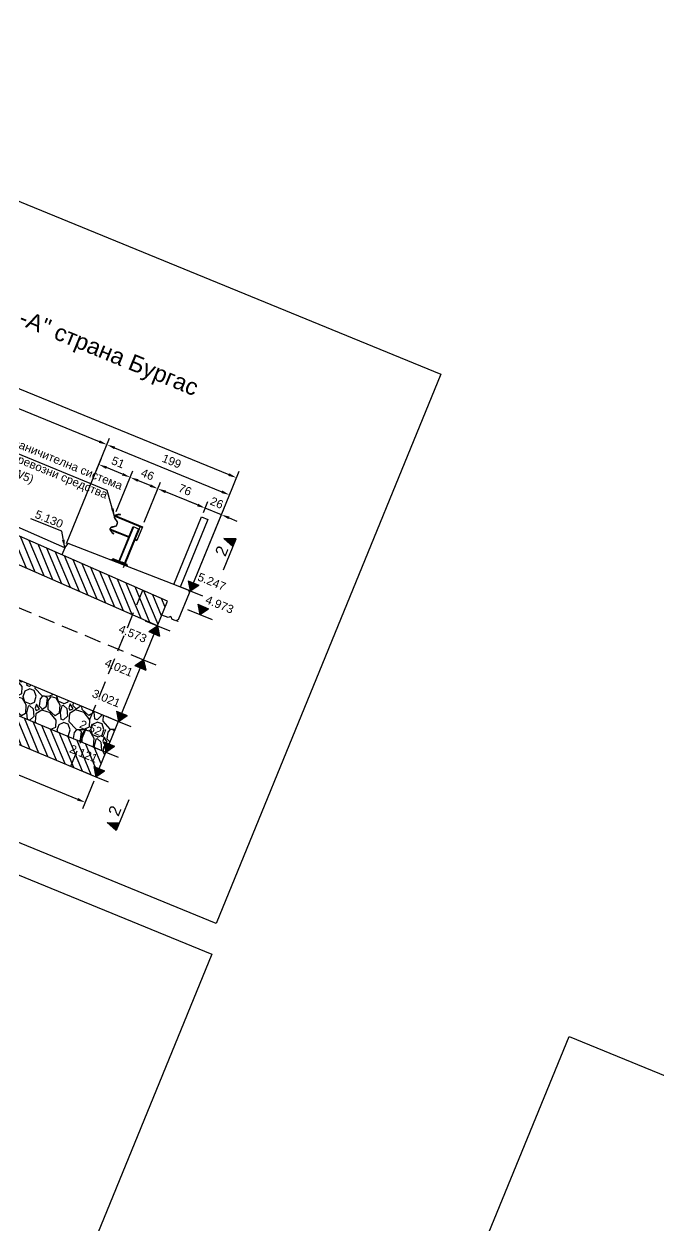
# Model space of a CAD drawing. Header units: centimetres. Extents: x 8495135 to 959133560, y 4530079 to 463453963.
# Drawn here: x 959126403 to 959127359, y 463415492 to 463417301 of the extents above; entities that cross this region are included whole.
import ezdxf
from ezdxf.enums import TextEntityAlignment as Align

# ---------------------------------------------------------------- set-up
doc = ezdxf.new("R2010")
doc.units = ezdxf.units.CM
doc.header["$LTSCALE"] = 0.1
doc.linetypes.add('CONTINU', pattern=[0])
doc.linetypes.add('DASHED', pattern=[0.75, 0.5, -0.25])
for name, color, linetype in [('br_dimension', 1, 'Continuous'), ('br_hatch', 9, 'Continuous'), ('br_hatch_tumen', 8, 'Continuous'), ('br_view_yellow', 2, 'Continuous'), ('Kustendilska voda', 12, 'Continuous')]:
    doc.layers.add(name, color=color, linetype=linetype)
doc.layers.add('br_text', color=2, linetype='Continuous', lineweight=35)
doc.styles.add('1-10 cm', font='arial.ttf', dxfattribs={"height": 2.5})
doc.styles.add('1-50 cm', font='arial.ttf', dxfattribs={"height": 12.5})
doc.styles.add('MM 1 to 150', font='arial.ttf', dxfattribs={"height": 37.5})
doc.styles.add('MM 1 to 25', font='arial.ttf', dxfattribs={"height": 6.25})
doc.styles.add('MM_ARIAL', font='arial.ttf')
doc.dimstyles.new('MM DIM 1 to 50', dxfattribs={"dimscale": 5, "dimtxt": 2.5, "dimasz": 2.5, "dimexe": 2.1, "dimexo": 1.5, "dimgap": 1.5, "dimtad": 1, "dimdec": 0, "dimdsep": 46, "dimtxsty": 'MM_ARIAL', "dimcen": 3, "dimclrd": 1, "dimclre": 1, "dimclrt": 7, "dimaunit": 2, "dimadec": 1, "dimazin": 0, "dimtp": 100, "dimtm": 3, "dimtfac": 1, "dimtdec": 0, "dimtix": 1, "dimtmove": 2, "dimatfit": 3, "dimfxl": 0, "dimtolj": 1, "dimtzin": 0, "dimarcsym": 0})

# ---------------------------------------------------------------- blocks, each defined once
blk = doc.blocks.new('*U1057')
at = {"ltscale": 0.5}
blk.add_hatch(color=256, dxfattribs=at).paths.add_polyline_path([(-26.2, 39), (0, 0), (26.2, 39)])
for p, q in [((-60, 0), (0, 0)), ((-26.2, 39), (26.2, 39)), ((-26.2, 39), (0, 0)), ((0, 0), (26.2, 39)), ((0, 0), (60, 0))]:
    blk.add_line(p, q, dxfattribs=at)
at = {"color": 7, "ltscale": 0.5, "style": '1-10 cm'}
blk.add_attdef('1', text='', height=37.5, dxfattribs=at).set_placement((74.5, 56.7), align=Align.CENTER)
blk = doc.blocks.new('*U226')
at = {"ltscale": 0.5}
blk.add_hatch(color=256, dxfattribs=at).paths.add_polyline_path([(-26.2, 39), (0, 0), (26.2, 39)])
for p, q in [((-60, 0), (0, 0)), ((-26.2, 39), (26.2, 39)), ((-26.2, 39), (0, 0)), ((0, 0), (26.2, 39)), ((0, 0), (60, 0))]:
    blk.add_line(p, q, dxfattribs=at)
at = {"color": 7, "ltscale": 0.5, "style": '1-10 cm'}
blk.add_attdef('1', text='', height=37.5, dxfattribs=at).set_placement((-90.4, 56.7), align=Align.CENTER)
blk = doc.blocks.new('*D1056')
at = {"layer": 'br_dimension', "color": 1, "lineweight": -2, "transparency": 16777216}
for p, q in [((959126064.1, 463416346.3), (959126046.1, 463416302.1)), ((959126061.6, 463416307.1), (959126483.6, 463416134.4)), ((959126508.1, 463416161.4), (959126491.1, 463416119.9))]:
    blk.add_line(p, q, dxfattribs=at)
at = {"layer": 'br_dimension', "color": 1, "transparency": 16777216}
for points in [[(959126062.4, 463416309), (959126060.8, 463416305.2), (959126050, 463416311.9)], [(959126484.3, 463416136.3), (959126482.8, 463416132.4), (959126495.1, 463416129.6)]]:
    blk.add_solid(points, dxfattribs=at)
at = {"layer": 'br_dimension', "color": 7, "transparency": 16777216, "insert": (959126277.8, 463416233.6), "char_height": 12.5, "attachment_point": 5, "rotation": 337.7335, "style": 'MM_ARIAL'}
blk.add_mtext('\\A1;481', dxfattribs=at)
blk = doc.blocks.new('ograda')
at = {"layer": 'br_dimension', "ltscale": 1.5}
for p, q in [((5.4, 0.5), (50, 0.5)), ((5.8, 1.5), (50, 1.5)), ((50, 1.5), (50, -20.9)), ((37, -3.4), (47, -3.4)), ((37, -59.4), (37, -3.4)), ((38, -59.4), (38, -3.4)), ((46, -3.4), (46, -59.4)), ((47, -3.4), (47, -59.4)), ((6.1, -19.9), (37, -19.9)), ((7, -20.9), (37, -20.9)), ((47, -19.9), (50, -19.9)), ((47, -20.9), (50, -20.9)), ((47.3, -59.4), (42, -59.4))]:
    blk.add_line(p, q, dxfattribs=at)
blk.add_lwpolyline([(7.3, -17.3), (12.5, -13.1, 0.239136), (13.6, -10.8), (13.5, -9.3), (13.4, -7.8, 0.239136), (12.2, -5.6), (6.5, -1.9, -0.524522), (6.3, 2), (10.3, 5.1), (12.7, 5.6), (12.7, 6), (10.1, 5.5), (6.1, 2.4, 0.524522), (6.3, -2.2), (11.9, -5.9, -0.23913), (13, -7.8), (13.1, -9.3), (13.2, -10.8, -0.23913), (12.3, -12.8), (7.1, -17, 0.524522), (7.3, -21.6), (11.7, -24.3), (14.3, -24.6), (14.3, -24.1), (11.8, -23.9), (7.5, -21.3, -0.524522)], format="xyb", close=True, dxfattribs=at)
for points in [[(49.8, -60.4), (51.8, -62.4), (25, -62.4), (27, -60.4)], [(27, -59.4), (49.8, -59.4), (49.8, -60.4), (27, -60.4)]]:
    blk.add_lwpolyline(points, close=True, dxfattribs=at)
blk = doc.blocks.new('*D1062')
at = {"layer": 'br_dimension', "color": 1, "lineweight": -2, "transparency": 16777216}
for p, q in [((959125911.6, 463416784.6), (959125963.1, 463416910.4)), ((959125970.7, 463416895.9), (959126516.1, 463416672.6)), ((959126466.8, 463416519.1), (959126531.7, 463416677.6))]:
    blk.add_line(p, q, dxfattribs=at)
at = {"layer": 'br_dimension', "color": 1, "transparency": 16777216}
for points in [[(959125971.5, 463416897.9), (959125969.9, 463416894), (959125959.1, 463416900.7)], [(959126516.9, 463416674.5), (959126515.3, 463416670.7), (959126527.7, 463416667.9)]]:
    blk.add_solid(points, dxfattribs=at)
at = {"layer": 'br_dimension', "color": 7, "transparency": 16777216, "insert": (959126248.7, 463416797.1), "char_height": 12.5, "attachment_point": 5, "rotation": 337.7335, "style": 'MM_ARIAL'}
blk.add_mtext('\\A1;614', dxfattribs=at)
blk = doc.blocks.new('*D1063')
at = {"layer": 'br_dimension', "color": 1, "lineweight": -2, "transparency": 16777216}
for p, q in [((959126466.8, 463416519.1), (959126531.7, 463416677.6)), ((959126539.3, 463416663.1), (959126700.6, 463416597)), ((959126655.9, 463416454.8), (959126716.2, 463416602))]:
    blk.add_line(p, q, dxfattribs=at)
at = {"layer": 'br_dimension', "color": 1, "transparency": 16777216}
for points in [[(959126540.1, 463416665), (959126538.5, 463416661.2), (959126527.7, 463416667.9)], [(959126701.4, 463416599), (959126699.9, 463416595.1), (959126712.2, 463416592.3)]]:
    blk.add_solid(points, dxfattribs=at)
at = {"layer": 'br_dimension', "color": 7, "transparency": 16777216, "insert": (959126625.2, 463416642.9), "char_height": 12.5, "attachment_point": 5, "rotation": 337.7335, "style": 'MM_ARIAL'}
blk.add_mtext('\\A1;199', dxfattribs=at)
blk = doc.blocks.new('*D1064')
at = {"layer": 'br_dimension', "color": 1, "lineweight": -2, "transparency": 16777216}
for p, q in [((959126664.1, 463416577.2), (959126652.6, 463416581.9)), ((959126673.1, 463416566), (959126679.7, 463416582.2)), ((959126655.9, 463416454.8), (959126704, 463416572.2)), ((959126700, 463416562.5), (959126675.7, 463416572.4)), ((959126711.6, 463416557.7), (959126723.1, 463416553))]:
    blk.add_line(p, q, dxfattribs=at)
at = {"layer": 'br_dimension', "color": 1, "transparency": 16777216}
for points in [[(959126664.9, 463416579.1), (959126663.3, 463416575.2), (959126675.7, 463416572.4)], [(959126712.4, 463416559.7), (959126710.8, 463416555.8), (959126700, 463416562.5)]]:
    blk.add_solid(points, dxfattribs=at)
at = {"layer": 'br_dimension', "color": 7, "transparency": 16777216, "insert": (959126693.1, 463416580.3), "char_height": 12.5, "attachment_point": 5, "rotation": 337.7335, "style": 'MM_ARIAL'}
blk.add_mtext('\\A1;26', dxfattribs=at)
blk = doc.blocks.new('*D1065')
at = {"layer": 'br_dimension', "color": 1, "lineweight": -2, "transparency": 16777216}
for p, q in [((959126583.8, 463416551.3), (959126608.4, 463416611.3)), ((959126664.1, 463416577.2), (959126616, 463416596.9)), ((959126673.1, 463416566), (959126679.7, 463416582.2))]:
    blk.add_line(p, q, dxfattribs=at)
at = {"layer": 'br_dimension', "color": 1, "transparency": 16777216}
for points in [[(959126616.8, 463416598.8), (959126615.2, 463416594.9), (959126604.4, 463416601.6)], [(959126664.9, 463416579.1), (959126663.3, 463416575.2), (959126675.7, 463416572.4)]]:
    blk.add_solid(points, dxfattribs=at)
at = {"layer": 'br_dimension', "color": 7, "transparency": 16777216, "insert": (959126645.3, 463416599.9), "char_height": 12.5, "attachment_point": 5, "rotation": 337.7335, "style": 'MM_ARIAL'}
blk.add_mtext('\\A1;76', dxfattribs=at)
blk = doc.blocks.new('*D1066')
at = {"layer": 'br_dimension', "color": 1, "lineweight": -2, "transparency": 16777216}
for p, q in [((959126541.7, 463416567.1), (959126566.8, 463416628.4)), ((959126592.9, 463416606.4), (959126574.4, 463416613.9)), ((959126583.8, 463416551.3), (959126608.4, 463416611.3))]:
    blk.add_line(p, q, dxfattribs=at)
at = {"layer": 'br_dimension', "color": 1, "transparency": 16777216}
for points in [[(959126575.1, 463416615.9), (959126573.6, 463416612), (959126562.8, 463416618.7)], [(959126593.7, 463416608.3), (959126592.1, 463416604.4), (959126604.4, 463416601.6)]]:
    blk.add_solid(points, dxfattribs=at)
at = {"layer": 'br_dimension', "color": 7, "transparency": 16777216, "insert": (959126588.9, 463416623), "char_height": 12.5, "attachment_point": 5, "rotation": 337.7335, "style": 'MM_ARIAL'}
blk.add_mtext('\\A1;46', dxfattribs=at)
blk = doc.blocks.new('*D1067')
at = {"layer": 'br_dimension', "color": 1, "lineweight": -2, "transparency": 16777216}
for p, q in [((959126500.5, 463416601.4), (959126519.5, 463416647.7)), ((959126551.2, 463416623.4), (959126527.1, 463416633.3)), ((959126541.7, 463416567.1), (959126566.8, 463416628.4))]:
    blk.add_line(p, q, dxfattribs=at)
at = {"layer": 'br_dimension', "color": 1, "transparency": 16777216}
for points in [[(959126527.8, 463416635.2), (959126526.3, 463416631.4), (959126515.5, 463416638)], [(959126552, 463416625.3), (959126550.4, 463416621.5), (959126562.8, 463416618.7)]]:
    blk.add_solid(points, dxfattribs=at)
at = {"layer": 'br_dimension', "color": 7, "transparency": 16777216, "insert": (959126544.4, 463416641.2), "char_height": 12.5, "attachment_point": 5, "rotation": 337.7335, "style": 'MM_ARIAL'}
blk.add_mtext('\\A1;51', dxfattribs=at)
blk = doc.blocks.new('*D1068')
at = {"layer": 'br_dimension', "color": 1, "lineweight": -2, "transparency": 16777216}
for p, q in [((959125807.2, 463416947.5), (959125827.1, 463416996.2)), ((959125834.7, 463416981.7), (959126711.2, 463416622.8)), ((959126710.5, 463416588.2), (959126726.7, 463416627.8))]:
    blk.add_line(p, q, dxfattribs=at)
at = {"layer": 'br_dimension', "color": 1, "transparency": 16777216}
for points in [[(959125835.5, 463416983.6), (959125833.9, 463416979.8), (959125823.1, 463416986.4)], [(959126712, 463416624.8), (959126710.4, 463416620.9), (959126722.8, 463416618.1)]]:
    blk.add_solid(points, dxfattribs=at)
at = {"layer": 'br_dimension', "color": 7, "transparency": 16777216, "insert": (959126278.2, 463416815.1), "char_height": 12.5, "attachment_point": 5, "rotation": 337.7335, "style": 'MM_ARIAL'}
blk.add_mtext('\\A1;972', dxfattribs=at)
blk = doc.blocks.new('*U1097')
at = {"ltscale": 0.5}
blk.add_hatch(color=256, dxfattribs=at).paths.add_polyline_path([(-26.2, 39), (0, 0), (26.2, 39)])
for p, q in [((-60, 0), (0, 0)), ((-26.2, 39), (26.2, 39)), ((-26.2, 39), (0, 0)), ((0, 0), (26.2, 39)), ((0, 0), (60, 0))]:
    blk.add_line(p, q, dxfattribs=at)
at = {"color": 7, "ltscale": 0.5, "style": '1-10 cm'}
blk.add_attdef('1', text='', height=37.5, dxfattribs=at).set_placement((65.8, 56.7), align=Align.CENTER)
blk = doc.blocks.new('*U1145')
at = {"linetype": 'CONTINU', "ltscale": 0.5}
blk.add_hatch(color=256, dxfattribs=at).paths.add_polyline_path([(43.7, -17.5), (50, 0), (37.5, 0)])
at = {"ltscale": 0.5}
blk.add_line((0, 0), (50, 0), dxfattribs=at)
at = {"lineweight": -3, "ltscale": 0.5}
for p, q in [((43.7, -17.5), (37.5, 0)), ((50, 0), (43.7, -17.5))]:
    blk.add_line(p, q, dxfattribs=at)
at = {"color": 7, "ltscale": 0.5, "style": '1-50 cm'}
blk.add_attdef('1', text='', height=17.5, rotation=180, dxfattribs=at).set_placement((25.1, -13.5), align=Align.MIDDLE_CENTER)
blk = doc.blocks.new('*U1146')
at = {"linetype": 'CONTINU', "ltscale": 0.5}
blk.add_hatch(color=256, dxfattribs=at).paths.add_polyline_path([(-43.7, -17.5), (-50, 0), (-37.5, 0)])
at = {"ltscale": 0.5}
blk.add_line((0, 0), (-50, 0), dxfattribs=at)
at = {"lineweight": -3, "ltscale": 0.5}
for p, q in [((-50, 0), (-43.7, -17.5)), ((-43.7, -17.5), (-37.5, 0))]:
    blk.add_line(p, q, dxfattribs=at)
at = {"color": 7, "ltscale": 0.5, "style": '1-50 cm'}
blk.add_attdef('1', text='', height=17.5, rotation=180, dxfattribs=at).set_placement((-26.9, -13.5), align=Align.MIDDLE_CENTER)

msp = doc.modelspace()

# ---------------------------------------------------------------- hatches: boundary and pattern name
at = {"layer": 'br_hatch'}
h = msp.add_hatch(dxfattribs=at)
h.set_pattern_fill('_USER,_I', color=256, scale=10, angle=-225, style=2, pattern_type=0)
h.set_pattern_definition([(112.73354268, (968722283.96, 464405279.411), (-9.223120103, -3.864460579), [])])
h.paths.add_polyline_path([(959126603.88, 463416395.24), (959126619.04, 463416432.26), (959126178.57, 463416625.78), (959126163.42, 463416588.77)])
h.paths.add_polyline_path([(959126082.13, 463416390.22), (959126066.97, 463416353.21), (959126510.96, 463416168.3), (959126526.12, 463416205.32)])
h = msp.add_hatch(dxfattribs=at)
h.set_pattern_fill('GRAVEL', color=256, scale=2, angle=112.73354, style=0)
h.set_pattern_definition([(318.47987287, (968709358.924, 464385663.1408), (460.497816031, -402.6593615336), [6.8344288, -676.6096728]), (275.43682637, (968709364.0413, 464385658.6103), (-55.7678272785, 609.165617415), [11.7280944, -1161.08097787]), (222.97753247, (968709365.1525, 464385646.935), (554.6401711989, 512.5385063509), [8.2696304, -818.69445588]), (357.74077437, (968709378.0136, 464385627.2272), (-1016.38036555304, 42.5157913985), [10.6800904, -1057.32874851]), (23.30073955, (968709388.6854, 464385626.8062), (-607.5091135339, -258.9610723125), [10.472674, -1036.7961549]), (87.74077437, (968709398.304, 464385630.9487), (-42.5157913985, -1016.38036555304), [10.6800904, -1057.32874851]), (128.16132584, (968709398.725, 464385641.6205), (513.36675824408, -656.2367953185), [14.1238732, -1398.26230628]), (162.72241374, (968709389.9981, 464385652.7257), (-1120.46174568542, 346.47741117648), [13.3343904, -1320.10513204]), (211.89665099, (968709377.2654, 464385656.686), (-657.06504738056, -411.77013431135), [10.71626, -1060.91091397]), (265.70344367, (968709368.1673, 464385651.0237), (46.2429256878, 559.1955577647), [12.2342656, -599.478739]), (312.86452317, (968709367.2507, 464385638.8238), (563.7509441694, -605.02435731805), [15.8215584, -1566.33545024]), (229.2811602, (968709378.1116, 464385677.5217), (-301.8909896425, -358.0729400173), [5.4000908, -534.6113165]), (261.93631977, (968709374.5888, 464385673.4288), (96.2129853923, 661.2063077754), [10.2736396, -1017.09277994]), (315.46708537, (968709373.148, 464385663.257), (50.79831198, 0.41412603), [7.1841868, -64.65786217]), (293.66567588, (968709367.081, 464385659.651), (-103.6672541056, 253.1633078195), [3.8688264, -383.01244738]), (22.26849486, (968709368.634, 464385656.108), (-151.980809891, -52.040690089), [5.4713124, -268.0950598]), (121.4308419, (968709373.697, 464385658.181), (-102.8390020494, 151.566683864), [8.8863932, -287.32596306]), (252.03213655, (968709369.063, 464385665.764), (49.970059902, 102.01074999), [6.4257428, -154.21796234]), (106.856625703, (968709368.874, 464385626.6447), (-156.53619627055, 506.740741659), [9.00176, -891.17653345]), (160.81326131, (968709366.2637, 464385635.2597), (560.4379358682, -198.637861547), [7.5519788, -747.64431356]), (23.66567588, (968709358.9035, 464385665.681), (-253.1633078197, -103.6672541057), [7.737602, -379.14367178]), (74.07754504, (968709365.9904, 464385668.7866), (-148.2536755508, -509.2254978746), [9.00176, -891.17653345]), (69.91104015, (968709400.369, 464385626.9014), (-99.5259937813, -254.8198119492), [8.680704, -425.35468626]), (25.24222597, (968709403.3506, 464385635.054), (-556.7108014269, -258.5469465583), [7.2734424, -720.07186761]), (157.26849486, (968709409.6977, 464385666.603), (-254.8198119555, 99.5259937653), [7.737602, -379.14367178]), (107.82111001, (968709402.561, 464385669.5927), (208.5768863919, -658.7215515398), [8.5156548, -843.0475196]), (159.91104015, (968709409.9006, 464385641.7116), (254.8198119485, -99.525993783), [4.340352, -429.69503826]), (191.77701784, (968709409.7225, 464385663.555), (-202.77912187, -52.454816113), [2.590292, -256.4398993]), (256.4308419, (968709407.187, 464385663.026), (49.555933874, 152.809061963), [10.472674, -198.98109178]), (276.47609133, (968709404.7296, 464385652.8458), (-54.9395723448, 507.5689937245), [9.70534, -960.82729727]), (34.1571529, (968709378.269, 464385658.218), (-101.182497915, -51.626564052), [7.3264776, -175.8355272]), (83.62431196, (968709384.3316, 464385662.3319), (94.5564813256, 864.39955566816), [12.7911352, -1266.3201813]), (151.41248127, (968709385.752, 464385675.044), (357.2446879668, -200.2943656708), [5.2301648, -517.78784636]), (180.46708537, (968709381.16, 464385677.547), (-50.38418594, -51.212438), [3.048, -47.752]), (210.72352253, (968709403.214, 464385651.8174), (353.9316797107, 206.0921301194), [7.0573392, -698.67881546]), (138.47987287, (968709397.147, 464385648.212), (-460.4978160296, 402.6593615352), [13.6688576, -669.775244]), (90.46708537, (968709386.913, 464385657.273), (-51.212438, 50.38418594), [13.208, -37.592]), (55.77193187, (968709386.8053, 464385670.4803), (351.4469232146, 510.8820021913), [8.0321912, -795.18633448]), (344.52168947, (968709391.323, 464385677.1214), (203.6073739397, -49.141807836), [7.3965816, -362.43300078]), (298.11306073, (968709398.4516, 464385675.1474), (515.85151434445, -961.0266672411), [12.042902, -1192.24928846]), (265.89316411, (968709404.1264, 464385664.5253), (-45.4146735315, -660.79218172433), [12.7405892, -1261.31692912])])
h.paths.add_polyline_path([(959126526.12, 463416205.32), (959126545.06, 463416251.59), (959126101.07, 463416436.5), (959126082.13, 463416390.22)])

# ---------------------------------------------------------------- linework, layer by layer
at = {"layer": 'br_dimension'}
for p, q in [((959126464.22, 463416512.53), (959126182.83, 463416636.17)), ((959125694.87, 463416605.67), (959126545.06, 463416251.59)), ((959126628.54, 463416457.28), (959126670.22, 463416559.08)), ((959126679.48, 463416555.29), (959126637.87, 463416453.68)), ((959126670.22, 463416559.08), (959126679.48, 463416555.29)), ((959126552.57, 463416482.86), (959126577.72, 463416544.28)), ((959126464.22, 463416512.53), (959126464.22, 463416512.53))]:
    msp.add_line(p, q, dxfattribs=at)
at = {"layer": 'br_dimension', "linetype": 'DASHED', "ltscale": 500}
msp.add_line((959126473.17, 463416184.04), (959126581.55, 463416448.73), dxfattribs=at)
at = {"layer": 'br_dimension'}
for points in [[(959125744.22, 463417300.8), (959127030.58, 463416774.1), (959126692.18, 463415947.61), (959125405.81, 463416474.31)], [(959125283.13, 463416475.37), (959126685.48, 463415901.18), (959126360.01, 463415106.27), (959124957.66, 463415680.46)], [(959127223.58, 463415777.43), (959129152.05, 463414987.82), (959128909.45, 463414395.31), (959126980.98, 463415184.92)]]:
    msp.add_lwpolyline(points, close=True, dxfattribs=at)
at = {"layer": 'br_hatch'}
msp.add_circle((959126467.26, 463416519.93), 0.3, dxfattribs=at)
at = {"layer": 'br_hatch_tumen'}
for points in [[(959126651.67, 463416448.39), (959126653.06, 463416447.85), (959126652.5, 463416446.46)], [(959126634.37, 463416402.2), (959126634.23, 463416401.85), (959126633.65, 463416402.09)]]:
    msp.add_lwpolyline(points, dxfattribs=at)
at = {"layer": 'br_view_yellow'}
for p, q in [((959126619.04, 463416432.26), (959126178.57, 463416625.78)), ((959126603.88, 463416395.24), (959126163.42, 463416588.77)), ((959125675.92, 463416559.4), (959126526.12, 463416205.32)), ((959125660.76, 463416522.38), (959126510.96, 463416168.3)), ((959126510.96, 463416168.3), (959126619.04, 463416432.26))]:
    msp.add_line(p, q, dxfattribs=at)
at = {"layer": 'br_view_yellow', "linetype": 'ByBlock', "ltscale": 3}
for p, q in [((959126464.22, 463416512.53), (959126469.12, 463416519.21)), ((959126650.27, 463416448.93), (959126469.12, 463416519.21)), ((959126464.22, 463416512.53), (959126459.98, 463416502.16)), ((959126650.27, 463416448.93), (959126651.93, 463416445.07)), ((959126635.37, 463416404.63), (959126651.93, 463416445.07)), ((959126619.89, 463416407.73), (959126610.56, 463416411.55)), ((959126623.8, 463416409.37), (959126619.89, 463416407.73)), ((959126623.8, 463416409.37), (959126625.44, 463416405.45)), ((959126631.46, 463416402.99), (959126625.44, 463416405.45)), ((959126635.37, 463416404.63), (959126631.46, 463416402.99))]:
    msp.add_line(p, q, dxfattribs=at)
at = {"layer": 'Kustendilska voda', "color": 1, "linetype": 'DASHED', "ltscale": 500}
msp.add_line((959125732.76, 463416698.21), (959126582.95, 463416344.13), dxfattribs=at)

# ---------------------------------------------------------------- block references
at = {"rotation": 337.7335426925106}
msp.add_blockref('ograda', (959126534.17, 463416561.95), dxfattribs=at)
at = {"layer": 'br_dimension'}
ref = msp.add_blockref('*U1145', (959126703.32, 463416479.69), dxfattribs=dict(at, xscale=-1, rotation=247.7335435587785))
ref.add_attrib('1', '2', dxfattribs={"layer": '0', "color": 7, "ltscale": 0.5, "height": 17.5, "rotation": 67.73354, "style": '1-50 cm'}).set_placement((959126700.4, 463416507.96), align=Align.MIDDLE_CENTER)
at = {"layer": 'br_dimension', "ltscale": 0.5, "xscale": 0.333333499729682, "yscale": 0.333333499729682, "zscale": 0.333333499729682}
for name, p, rotation, values in [('*U1057', (959126653.06, 463416447.85), 337.733573708224, {'1': '5.247'}), ('*U1097', (959126667.56, 463416412.39), 337.7335737480283, {'1': '4.973'}), ('*U226', (959126545.06, 463416251.59), 337.733573708224, {'1': '3.021'}), ('*U226', (959126526.12, 463416205.32), 337.733573708224, {'1': '2.521'}), ('*U226', (959126510.96, 463416168.3), 337.733573708224, {'1': '2.121'})]:
    msp.add_blockref(name, p, dxfattribs=dict(at, rotation=rotation)).add_auto_attribs(values)
at = {"layer": 'br_dimension', "ltscale": 0.5}
ref = msp.add_blockref('*U226', (959126603.88, 463416395.24), dxfattribs=dict(at, xscale=-0.333333499729682, yscale=0.333333499729682, zscale=0.333333499729682, rotation=157.7335116520406))
ref.add_attrib('1', '4.573', dxfattribs={"layer": '0', "color": 7, "ltscale": 0.5, "height": 12.5, "rotation": 337.73352, "style": '1-10 cm'}).set_placement((959126564.25, 463416377.71), align=Align.CENTER)
ref = msp.add_blockref('*U226', (959126582.95, 463416344.13), dxfattribs=dict(at, xscale=-0.333333499729682, yscale=0.333333499729682, zscale=0.333333499729682, rotation=157.7335116520406))
ref.add_attrib('1', '4.021', dxfattribs={"layer": '0', "color": 7, "ltscale": 0.5, "height": 12.5, "rotation": 337.73352, "style": '1-10 cm'}).set_placement((959126543.32, 463416326.6), align=Align.CENTER)
at = {"layer": 'br_dimension'}
ref = msp.add_blockref('*U1146', (959126560.6, 463416133.41), dxfattribs=dict(at, xscale=-1, rotation=247.7335435587785))
ref.add_attrib('1', '2', dxfattribs={"layer": '0', "color": 7, "ltscale": 0.5, "height": 17.5, "rotation": 67.73355, "style": '1-50 cm'}).set_placement((959126539.38, 463416116.99), align=Align.MIDDLE_CENTER)

# ---------------------------------------------------------------- texts
at = {"layer": 'br_text', "ltscale": 0.5, "insert": (959126374.72, 463416684.15), "char_height": 12.5, "attachment_point": 1, "rotation": 337.73354, "style": 'MM 1 to 25'}
msp.add_mtext_dynamic_manual_height_columns('ограничителна система за превозни средства\\P(H1 W5)', width=210.5751, gutter_width=62.5, heights=[0], dxfattribs=at)
at = {"layer": 'br_view_yellow', "linetype": 'ByBlock', "ltscale": 3, "style": 'MM 1 to 150'}
msp.add_text('5.130', height=12.5, rotation=337.73354, dxfattribs=at).set_placement((959126418.02, 463416558.43))
at = {"layer": 'br_view_yellow', "insert": (959126309.3, 463416910.85), "char_height": 25.0001, "width": 1007.7284, "attachment_point": 2, "rotation": 337.73354, "style": 'MM 1 to 150'}
msp.add_mtext('Напречен разрез по косота "A-A" страна Бургас\\PМ 1:50', dxfattribs=at)

# ---------------------------------------------------------------- dimensions: what is measured, and where the dimension line sits
at = {"layer": 'br_dimension'}
for base, p1, p2, picture, middle in [((959126722.77, 463416618.09), (959125804.34, 463416940.56), (959126707.68, 463416581.24), '*D1068', (959126278.21, 463416815.11)), ((959126527.7, 463416667.85), (959125908.75, 463416777.69), (959126463.95, 463416512.16), '*D1062', (959126248.66, 463416797.1)), ((959126712.21, 463416592.3), (959126463.95, 463416512.16), (959126653.06, 463416447.85), '*D1063', (959126625.22, 463416642.92)), ((959126515.49, 463416638.03), (959126538.85, 463416560.19), (959126497.66, 463416594.48), '*D1067', (959126544.4, 463416641.2)), ((959126675.69, 463416572.44), (959126653.06, 463416447.85), (959126670.22, 463416559.08), '*D1064', (959126693.11, 463416580.31)), ((959126495.12, 463416129.61), (959126066.97, 463416353.21), (959126510.96, 463416168.3), '*D1056', (959126277.84, 463416233.58))]:
    dim = msp.add_linear_dim(base=base, p1=p1, p2=p2, angle=337.73354, dimstyle='MM DIM 1 to 50', dxfattribs=at)
    dim.commit()
    dim.dimension.update_dxf_attribs({"geometry": picture, "text_midpoint": middle})
for base, p1, p2, text, picture, middle in [((959126562.79, 463416618.67), (959126580.99, 463416544.35), (959126538.85, 463416560.19), '46', '*D1066', (959126588.87, 463416622.99)), ((959126604.44, 463416601.61), (959126670.22, 463416559.08), (959126580.99, 463416544.35), '76', '*D1065', (959126645.33, 463416599.87))]:
    dim = msp.add_linear_dim(base=base, p1=p1, p2=p2, angle=337.73354, text=text, dimstyle='MM DIM 1 to 50', dxfattribs=at)
    dim.commit()
    dim.dimension.update_dxf_attribs({"geometry": picture, "text_midpoint": middle})

# ---------------------------------------------------------------- leaders
msp.add_leader([(959126539.26, 463416559.83), (959126528.2, 463416598.84), (959126365.34, 463416665.52)], dimstyle='MM DIM 1 to 50', dxfattribs=at)
at = {"layer": 'br_dimension', "linetype": 'ByBlock', "ltscale": 3}
msp.add_leader([(959126464.22, 463416512.53), (959126459.55, 463416537.5), (959126413.2, 463416556.47)], dimstyle='MM DIM 1 to 50', dxfattribs=at)

doc.saveas('drawing.dxf')
